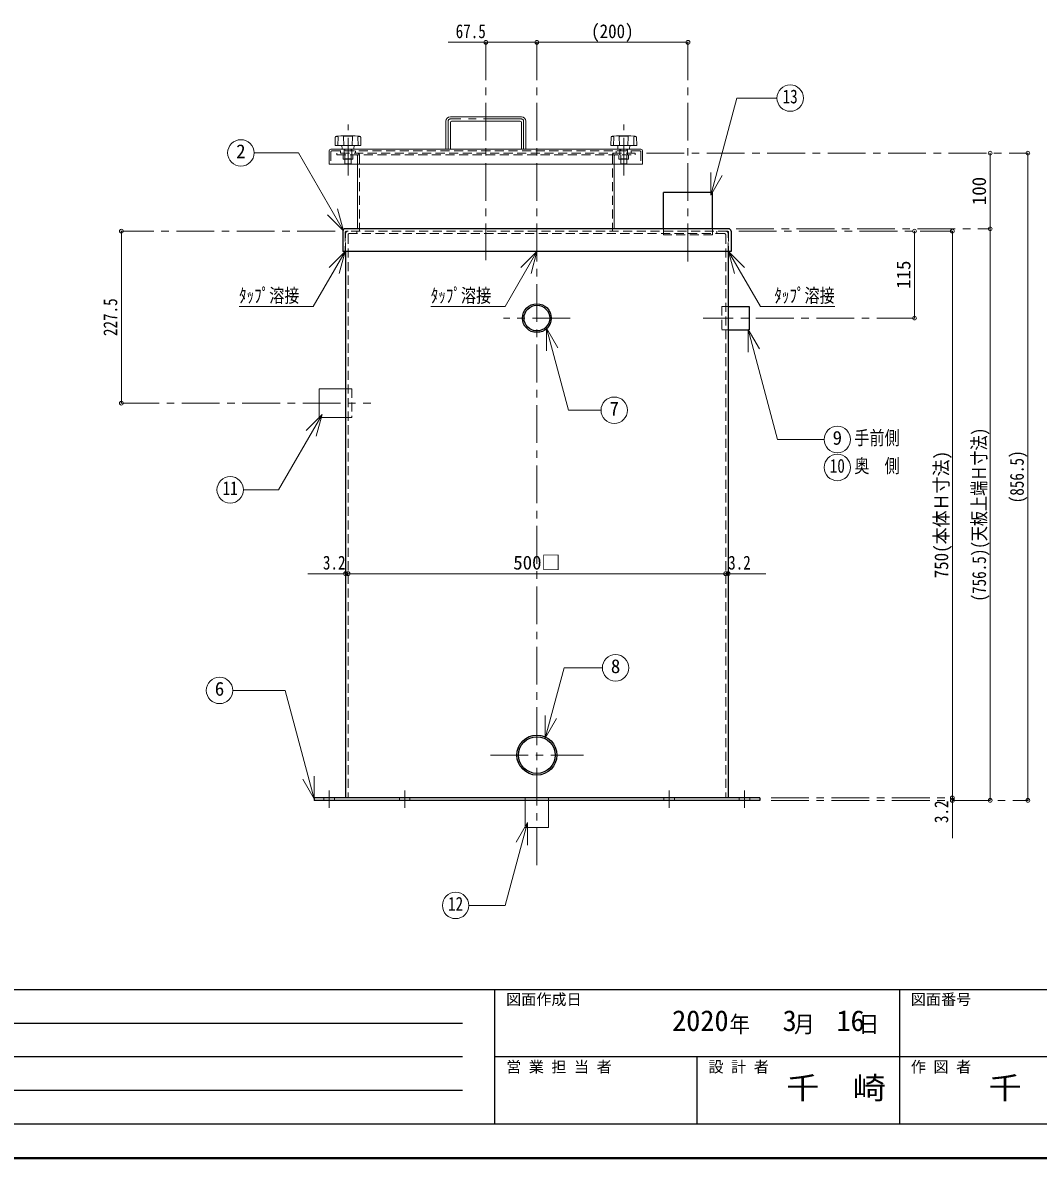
# Model space of a CAD drawing. Units: millimetres at full size, sheet at 1:10. Extents: x -2123 to 1927, y -1358 to 1452.
# Drawn here: x -778 to 566, y -1358 to 145 of the extents above; entities that cross this region are included whole.
import ezdxf
from ezdxf.enums import TextEntityAlignment as Align

# ---------------------------------------------------------------- set-up
doc = ezdxf.new("R2010")
doc.units = ezdxf.units.MM
doc.header["$LTSCALE"] = 10
doc.header["$PDMODE"] = 32
doc.header["$PDSIZE"] = 5
doc.linetypes.add('CHAIN1', pattern=[8, 5, -1, 1, -1])
doc.linetypes.add('DASHED1', pattern=[1.8, 1.2, -0.6])
doc.layers.add('0-0', color=7, linetype='Continuous', lineweight=18)
doc.styles.add('ＭＳ ゴシック', font='')
doc.styles.get('ＭＳ ゴシック').set_extended_font_data('MS Gothic')

msp = doc.modelspace()

# ---------------------------------------------------------------- linework, layer by layer
at = {"layer": '0-0', "color": 4, "lineweight": 9}
for p, q in [((-97.8, 118.71), (-215.3, 118.71)), ((102.2, 118.71), (-97.8, 118.71)), ((502.2, -128.09), (502.2, -28.09)), ((552.2, -884.49), (552.2, -28.09)), ((-335.1, -128.09), (-335.1, -42.79)), ((4.5, -128.09), (4.5, -42.79)), ((-647.8, -131.29), (-647.8, -358.79)), ((402.2, -131.29), (402.2, -246.29)), ((452.2, -881.29), (452.2, -131.29)), ((502.2, -884.49), (502.2, -128.09)), ((-401, -584.49), (-347.8, -584.49)), ((-347.8, -584.49), (152.2, -584.49)), ((205.4, -584.49), (152.2, -584.49)), ((452.2, -934.49), (452.2, -881.29))]:
    msp.add_line(p, q, dxfattribs=at)
at = {"layer": '0-0', "color": 4, "linetype": 'CHAIN1', "lineweight": 9}
for p, q in [((-165.3, 118.71), (-165.3, -169.49)), ((-97.8, 118.71), (-97.8, -970.29)), ((102.2, -171.29), (102.2, 118.71)), ((-118.3, 17.21), (-212.3, 17.21)), ((-347.8, -57.79), (-347.8, 9.81)), ((-215.3, 14.21), (-215.3, -22.79)), ((-115.3, 14.21), (-115.3, -22.79)), ((17.2, -57.79), (17.2, 9.81)), ((47.2, -28.09), (552.2, -28.09)), ((-365, -131.29), (-647.8, -131.29)), ((166, -128.09), (502.2, -128.09)), ((169.4, -131.29), (452.2, -131.29)), ((-53.8, -246.29), (-141.8, -246.29)), ((402.2, -246.29), (122.2, -246.29)), ((-647.8, -358.79), (-317.8, -358.79)), ((-159.3, -824.49), (-36.3, -824.49)), ((-372.8, -871.29), (-372.8, -894.49)), ((-272.8, -871.29), (-272.8, -894.49)), ((77.2, -871.29), (77.2, -894.49)), ((177.2, -871.29), (177.2, -894.49)), ((212.2, -881.29), (452.2, -881.29)), ((212.2, -884.49), (552.2, -884.49))]:
    msp.add_line(p, q, dxfattribs=at)
at = {"layer": '0-0'}
for p, q in [((132.62, -83.43), (167, 44.88)), ((220.03, 44.88), (167, 44.88)), ((-118.3, 20.21), (-212.3, 20.21)), ((-218.3, 14.21), (-218.3, -22.79)), ((-212.3, 12.71), (-212.3, -22.79)), ((-119.8, 14.21), (-210.8, 14.21)), ((-118.3, 12.71), (-118.3, -22.79)), ((-112.3, 14.21), (-112.3, -22.79)), ((-364.97, -17.57), (-364.63, -7.06)), ((-357.21, -5.2), (-363.12, -5.51)), ((-361.35, -17.99), (-360.96, -6.35)), ((-338.81, -5.19), (-356.79, -5.19)), ((-353.28, -17.99), (-353.67, -6.35)), ((-342.32, -17.99), (-341.93, -6.35)), ((-338.39, -5.2), (-332.48, -5.51)), ((-334.25, -17.99), (-334.64, -6.35)), ((-330.63, -17.57), (-330.97, -7.06)), ((0.03, -17.57), (0.37, -7.06)), ((7.79, -5.2), (1.88, -5.51)), ((3.65, -17.99), (4.04, -6.35)), ((8.21, -5.19), (26.19, -5.19)), ((11.72, -17.99), (11.33, -6.35)), ((22.68, -17.99), (23.07, -6.35)), ((26.61, -5.2), (32.52, -5.51)), ((30.75, -17.99), (30.36, -6.35)), ((34.37, -17.57), (34.03, -7.06)), ((-413.36, -27.72), (-472.12, -27.72)), ((-353.88, -130.74), (-413.36, -27.72)), ((-372.8, -25.09), (-372.8, -42.79)), ((-370.5, -22.79), (39.9, -22.79)), ((-331.03, -17.99), (-364.57, -17.99)), ((-355.43, -22.42), (-355.8, -17.99)), ((-340.17, -22.42), (-339.8, -17.99)), ((0.43, -17.99), (33.97, -17.99)), ((9.57, -22.42), (9.2, -17.99)), ((24.83, -22.42), (25.2, -17.99)), ((42.2, -25.09), (42.2, -42.79)), ((42.2, -42.79), (-372.8, -42.79)), ((132.62, -83.43), (132.62, -53.43)), ((132.62, -83.43), (147.62, -57.45)), ((-353.88, -130.74), (-361.65, -101.76)), ((-353.88, -130.74), (-375.1, -109.52)), ((-351.6, -158.09), (-372.81, -179.3)), ((-351.6, -158.09), (-359.37, -187.06)), ((-97.8, -158.09), (-119.01, -179.3)), ((-97.8, -158.09), (-105.57, -187.06)), ((156, -158.09), (163.76, -187.06)), ((156, -158.09), (177.21, -179.3)), ((-85.13, -259.58), (-85.13, -289.58)), ((-85.13, -259.58), (-70.13, -285.56)), ((181.8, -261.16), (181.8, -291.16)), ((181.8, -261.16), (196.8, -287.14)), ((181.8, -261.16), (220.85, -406.9)), ((-385.8, -339.79), (-385.8, -377.79)), ((-351, -339.79), (-385.8, -339.79)), ((-382.03, -373.73), (-403.24, -394.94)), ((-382.03, -373.73), (-389.79, -402.71)), ((-351, -377.79), (-385.8, -377.79)), ((282.44, -406.9), (220.85, -406.9)), ((-86.76, -802.06), (-61.84, -709.08)), ((-11.08, -709.08), (-61.84, -709.08)), ((-86.76, -802.06), (-86.76, -772.06)), ((-86.76, -802.06), (-71.76, -776.07)), ((-392.61, -882.6), (-392.61, -852.6)), ((-392.61, -882.6), (-407.61, -856.62)), ((-113.3, -884.49), (-113.3, -920.29)), ((-82.3, -884.49), (-82.3, -920.29)), ((-110.24, -913.66), (-125.24, -939.64)), ((-110.24, -913.66), (-110.24, -943.66)), ((-82.3, -920.29), (-113.3, -920.29))]:
    msp.add_line(p, q, dxfattribs=at)
at = {"layer": '0-0', "color": 4, "linetype": 'DASHED1', "lineweight": 9}
for p, q in [((-370.5, -26.24), (-370.5, -42.79)), ((-369.35, -25.09), (38.75, -25.09)), ((32.2, -28.09), (-362.8, -28.09)), ((-362.8, -28.09), (-362.8, -30.39)), ((-357.8, -25.09), (-357.8, -28.09)), ((-352.8, -30.39), (-352.8, -22.79)), ((-351.8, -42.29), (-351.8, -22.79)), ((-343.8, -42.29), (-343.8, -22.79)), ((-342.8, -30.39), (-342.8, -22.79)), ((-337.8, -25.09), (-337.8, -28.09)), ((7.2, -25.09), (7.2, -28.09)), ((12.2, -30.39), (12.2, -22.79)), ((13.2, -42.29), (13.2, -22.79)), ((21.2, -42.29), (21.2, -22.79)), ((22.2, -30.39), (22.2, -22.79)), ((27.2, -25.09), (27.2, -28.09)), ((32.2, -28.09), (32.2, -30.39)), ((39.9, -26.24), (39.9, -42.79)), ((-362.8, -30.39), (32.2, -30.39)), ((-354.3, -30.69), (-354.3, -35.39)), ((-343.8, -42.29), (-351.8, -42.29)), ((-351.3, -42.79), (-351.8, -42.29)), ((-347.8, -30.69), (-347.8, -35.39)), ((-343.8, -42.29), (-344.3, -42.79)), ((-341.55, -35.89), (-341.3, -35.39)), ((-341.3, -30.69), (-341.3, -35.39)), ((-335.1, -31.54), (-335.1, -42.79)), ((-332.8, -30.39), (-332.8, -131.29)), ((2.2, -30.39), (2.2, -131.29)), ((4.5, -31.54), (4.5, -42.79)), ((10.7, -30.69), (10.7, -35.39)), ((10.95, -35.89), (10.7, -35.39)), ((13.2, -42.29), (13.7, -42.79)), ((13.2, -42.29), (21.2, -42.29)), ((17.2, -30.69), (17.2, -35.39)), ((20.7, -42.79), (21.2, -42.29)), ((23.7, -30.69), (23.7, -35.39)), ((-351, -339.79), (-342.8, -339.79)), ((-342.8, -339.79), (-342.8, -377.79)), ((-351, -377.79), (-342.8, -377.79)), ((-379.8, -881.29), (-379.8, -884.49)), ((-365.8, -881.29), (-365.8, -884.49)), ((-113.3, -881.29), (-113.3, -884.49)), ((-82.3, -881.29), (-82.3, -884.49)), ((170.2, -881.29), (170.2, -884.49)), ((184.2, -881.29), (184.2, -884.49))]:
    msp.add_line(p, q, dxfattribs=at)
at = {"layer": '0-0', "color": 5, "lineweight": 25}
for p, q in [((134.7, -80.29), (69.7, -80.29)), ((69.7, -128.09), (69.7, -80.29)), ((134.7, -128.09), (134.7, -80.29)), ((-354.8, -131.29), (-354.8, -158.09)), ((156, -128.09), (-351.6, -128.09)), ((159.2, -131.29), (159.2, -158.09)), ((159.2, -158.09), (-354.8, -158.09)), ((-351, -158.09), (-351, -881.29)), ((155.4, -158.09), (155.4, -881.29)), ((155.4, -230.79), (183.2, -230.79)), ((183.2, -230.79), (183.2, -261.79)), ((155.4, -261.79), (183.2, -261.79)), ((-392.8, -881.29), (-392.8, -884.49)), ((197.2, -881.29), (-392.8, -881.29)), ((197.2, -884.49), (-392.8, -884.49)), ((197.2, -881.29), (197.2, -884.49))]:
    msp.add_line(p, q, dxfattribs=at)
at = {"layer": '0-0', "linetype": 'DASHED1'}
for p, q in [((-351.6, -132.89), (-351.6, -158.09)), ((-351, -158.09), (-351, -134.49)), ((154.4, -131.29), (-350, -131.29)), ((150.6, -134.49), (-346.2, -134.49)), ((-336, -134.49), (-336, -131.29)), ((69.7, -136.29), (69.7, -128.09)), ((134.7, -136.29), (134.7, -128.09)), ((140.4, -134.49), (140.4, -131.29)), ((155.4, -158.09), (155.4, -134.49)), ((156, -132.89), (156, -158.09)), ((-347.8, -136.09), (-347.8, -881.29)), ((134.7, -136.29), (69.7, -136.29)), ((152.2, -136.09), (152.2, -881.29)), ((155.4, -261.79), (147.2, -261.79)), ((-279.8, -881.29), (-279.8, -884.49)), ((-265.8, -881.29), (-265.8, -884.49)), ((70.2, -881.29), (70.2, -884.49)), ((84.2, -881.29), (84.2, -884.49))]:
    msp.add_line(p, q, dxfattribs=at)
at = {"layer": '0-0', "color": 6, "lineweight": 25}
for p, q in [((-2077.8, -1134.52), (1882.2, -1134.52)), ((-153.52, -1313.09), (-153.52, -1134.52)), ((382.2, -1134.52), (382.2, -1313.09)), ((-1124.94, -1179.16), (-196.37, -1179.16)), ((-196.37, -1223.8), (-1124.94, -1223.8)), ((1882.2, -1223.8), (-153.52, -1223.8)), ((114.34, -1313.09), (114.34, -1223.8)), ((-196.37, -1268.44), (-1124.94, -1268.44)), ((1882.2, -1313.09), (-2077.8, -1313.09))]:
    msp.add_line(p, q, dxfattribs=at)
at = {"layer": '0-0', "color": 1, "lineweight": 40}
msp.add_line((1927.2, -1358.09), (-2122.8, -1358.09), dxfattribs=at)
at = {"layer": '0-0', "color": 4, "linetype": 'DASHED1', "lineweight": 9}
for points in [[(-341.55, -35.89), (-354.05, -35.89), (-354.3, -35.39)], [(10.95, -35.89), (23.45, -35.89), (23.7, -35.39)]]:
    msp.add_lwpolyline(points, dxfattribs=at)
at = {"layer": '0-0'}
for points in [[(-351.6, -158.09), (-393.71, -231.02), (-492.09, -231.02)], [(-97.8, -158.09), (-139.91, -231.02), (-238.29, -231.02)], [(156, -158.09), (198.11, -231.02), (296.48, -231.02)], [(-85.13, -259.58), (-56.01, -368.24), (-12.84, -368.24)], [(-382.03, -373.73), (-439.64, -473.51), (-486.27, -473.51)], [(-392.61, -882.6), (-431.1, -738.96), (-500.37, -738.96)], [(-110.24, -913.66), (-139.67, -1023.47), (-187.85, -1023.47)]]:
    msp.add_lwpolyline(points, dxfattribs=at)
at = {"layer": '0-0', "linetype": 'DASHED1'}
msp.add_lwpolyline([(155.4, -230.79), (147.2, -230.79), (147.2, -261.79)], dxfattribs=at)
at = {"layer": '0-0'}
for centre in [(237.53, 44.88), (-489.62, -27.72), (4.66, -368.24), (299.94, -406.9), (299.94, -443.9), (-503.77, -473.51), (6.42, -709.08), (-517.87, -738.96), (-205.35, -1023.47)]:
    msp.add_circle(centre, 17.5, dxfattribs=at)
at = {"layer": '0-0', "color": 5, "lineweight": 25}
for centre, radius in [((-97.8, -246.29), 19), ((-97.8, -246.29), 17), ((-97.8, -824.49), 26.5), ((-97.8, -824.49), 24.3)]:
    msp.add_circle(centre, radius, dxfattribs=at)
at = {"layer": '0-0'}
for centre, radius, start, end in [((-212.3, 14.21), 6, 90, 180), ((-118.3, 14.21), 6, 0, 90), ((-210.8, 12.71), 1.5, 90, 180), ((-119.8, 12.71), 1.5, 0, 90), ((-363.03, -7.11), 1.6, 93.01913, 178.15415), ((-363.41, -7.64), 1.66, 93.02757, 128.73305), ((-363.34, -13.95), 7.97, 72.62002, 91.09064), ((-356.79, -13.19), 8, 90, 93.01913), ((-353.27, -6.34), 0.4, 97.29873, 181.90915), ((-347.8, -49.06), 43.47, 82.70127, 97.29873), ((-342.33, -6.34), 0.4, 358.09085, 82.70127), ((-338.81, -13.19), 8, 86.98087, 90), ((-332.26, -13.95), 7.97, 88.90936, 107.37998), ((-332.57, -7.11), 1.6, 1.84585, 86.98087), ((-332.2, -7.64), 1.66, 51.26695, 86.97243), ((1.97, -7.11), 1.6, 93.01913, 178.15415), ((1.59, -7.64), 1.66, 93.02757, 128.73305), ((1.66, -13.95), 7.97, 72.62002, 91.09064), ((8.21, -13.19), 8, 90, 93.01913), ((11.73, -6.34), 0.4, 97.29873, 181.90915), ((17.2, -49.06), 43.47, 82.70127, 97.29873), ((22.67, -6.34), 0.4, 358.09085, 82.70127), ((26.19, -13.19), 8, 86.98087, 90), ((32.74, -13.95), 7.97, 88.90936, 107.37998), ((32.43, -7.11), 1.6, 1.84585, 86.98087), ((32.8, -7.64), 1.66, 51.26695, 86.97243), ((-370.5, -25.09), 2.3, 90, 180), ((-364.57, -17.59), 0.4, 178.15415, 270), ((-355.03, -22.39), 0.4, 184.76364, 270), ((-340.57, -22.39), 0.4, 270, 355.23636), ((-331.03, -17.59), 0.4, 270, 1.84585), ((0.43, -17.59), 0.4, 178.15415, 270), ((9.97, -22.39), 0.4, 184.76364, 270), ((24.43, -22.39), 0.4, 270, 355.23636), ((33.97, -17.59), 0.4, 270, 1.84585), ((39.9, -25.09), 2.3, 0, 90)]:
    msp.add_arc(centre, radius, start, end, dxfattribs=at)
at = {"layer": '0-0', "color": 4, "linetype": 'CHAIN1', "lineweight": 9}
for centre, start, end in [((-212.3, 14.21), 90, 180), ((-118.3, 14.21), 0, 90)]:
    msp.add_arc(centre, 3, start, end, dxfattribs=at)
at = {"layer": '0-0', "color": 4, "linetype": 'DASHED1', "lineweight": 9}
for centre, radius, start, end in [((-369.35, -26.24), 1.15, 90, 180), ((-335.1, -30.39), 2.3, 0, 90), ((4.5, -30.39), 2.3, 90, 180), ((38.75, -26.24), 1.15, 0, 90), ((-354, -30.69), 0.3, 90, 180), ((-357.98, 52.56), 88.54, 272.54473, 276.60311), ((-348.1, -30.69), 0.3, 0, 90), ((-347.5, -30.69), 0.3, 90, 180), ((-337.62, 52.56), 88.54, 263.39689, 267.45527), ((-341.6, -30.69), 0.3, 0, 90), ((-336.25, -31.54), 1.15, 0, 90), ((5.65, -31.54), 1.15, 90, 180), ((11, -30.69), 0.3, 90, 180), ((7.02, 52.56), 88.54, 272.54473, 276.60311), ((16.9, -30.69), 0.3, 0, 90), ((17.5, -30.69), 0.3, 90, 180), ((27.38, 52.56), 88.54, 263.39689, 267.45527), ((23.4, -30.69), 0.3, 0, 90)]:
    msp.add_arc(centre, radius, start, end, dxfattribs=at)
at = {"layer": '0-0', "color": 5, "lineweight": 25}
for centre, start, end in [((-351.6, -131.29), 90, 180), ((156, -131.29), 0, 90)]:
    msp.add_arc(centre, 3.2, start, end, dxfattribs=at)
at = {"layer": '0-0', "linetype": 'DASHED1'}
for centre, radius, start, end in [((-350, -132.89), 1.6, 90, 180), ((-347.8, -134.49), 3.2, 90, 180), ((-346.2, -136.09), 1.6, 90, 180), ((150.6, -136.09), 1.6, 0, 90), ((152.2, -134.49), 3.2, 0, 90), ((154.4, -132.89), 1.6, 0, 90)]:
    msp.add_arc(centre, radius, start, end, dxfattribs=at)
at = {"layer": '0-0', "color": 1}
for p in [(-165.3, 118.71), (-97.8, 118.71), (102.2, 118.71), (502.2, -28.09), (552.2, -28.09), (-647.8, -131.29), (402.2, -131.29), (452.2, -131.29), (502.2, -128.09), (402.2, -246.29), (-647.8, -358.79), (-351, -584.49), (-347.8, -584.49), (152.2, -584.49), (155.4, -584.49), (452.2, -881.29), (452.2, -884.49), (502.2, -884.49), (552.2, -884.49)]:
    msp.add_point(p, dxfattribs=at)

# ---------------------------------------------------------------- texts
at = {"layer": '0-0', "style": 'ＭＳ ゴシック'}
for s, height, width, p in [('67.5', 18.33, 0.8, (-205.3, 118.71)), ('(200)', 18.33, 0.9, (-25.93, 118.71)), ('13', 18.33, 0.8, (227.53, 32.38)), ('ﾀｯﾌﾟ溶接', 18.33, 0.8, (-492.09, -231.02)), ('ﾀｯﾌﾟ溶接', 18.33, 0.8, (-238.29, -231.02)), ('ﾀｯﾌﾟ溶接', 18.33, 0.8, (216.48, -231.02)), ('手前側', 18.33, 0.8, (322.44, -419.4)), ('10', 18.33, 0.8, (289.94, -456.4)), ('奥\u3000側', 18.33, 0.8, (322.44, -456.4)), ('11', 18.33, 0.8, (-513.77, -486.01)), ('3.2', 18.33, 0.8, (-381, -584.49)), ('3.2', 18.33, 0.8, (155.4, -584.49)), ('12', 18.33, 0.8, (-215.35, -1035.97)), ('千\u3000崎', 29.33, 1.1, (232.2, -1288.44)), ('千\u3000崎', 29.33, 1.1, (500.06, -1288.44))]:
    msp.add_text(s, height=height, dxfattribs=dict(at, width=width)).set_placement(p, align=Align.BOTTOM_LEFT)
for s, height, p in [('2', 18.33, (-495.87, -40.22)), ('7', 18.33, (-1.59, -380.74)), ('9', 18.33, (293.69, -419.4)), ('500□', 18.33, (-129.05, -584.49)), ('8', 18.33, (0.17, -721.58)), ('6', 18.33, (-524.12, -751.46)), ('図面作成日', 14.66, (-138.52, -1159.52)), ('図面番号', 14.66, (397.2, -1159.52)), ('2020', 27.49, (81.2, -1197.91)), ('3', 27.49, (227.45, -1197.91)), ('16', 27.49, (298.7, -1197.91)), ('営 業 担 当 者', 14.66, (-138.52, -1248.8)), ('設 計 者', 14.66, (129.34, -1248.8)), ('作 図 者', 14.66, (397.2, -1248.8))]:
    msp.add_text(s, height=height, dxfattribs=at).set_placement(p, align=Align.BOTTOM_LEFT)
for s, p in [('100', (502.2, -96.84)), ('115', (402.2, -207.54))]:
    msp.add_text(s, height=18.33, rotation=90, dxfattribs=at).set_placement(p, align=Align.BOTTOM_LEFT)
for s, width, p in [('227.5', 0.8, (-647.8, -270.04)), ('(756.5)(天板上端Ｈ寸法)', 0.8, (502.2, -621.29)), ('750(本体Ｈ寸法)', 0.9, (452.2, -590.66)), ('(856.5)', 0.8, (552.2, -491.29)), ('3.2', 0.8, (452.2, -914.49))]:
    msp.add_text(s, height=18.33, rotation=90, dxfattribs=dict(at, width=width)).set_placement(p, align=Align.BOTTOM_LEFT)
at = {"layer": '0-0', "insert": (157.2, -1194.16), "char_height": 21.99, "attachment_point": 7, "style": 'ＭＳ ゴシック'}
msp.add_mtext('\\T1.27;\\W0.9;年\\~\\~\\~月\\~\\~\\~日', dxfattribs=at)

doc.saveas('drawing.dxf')
